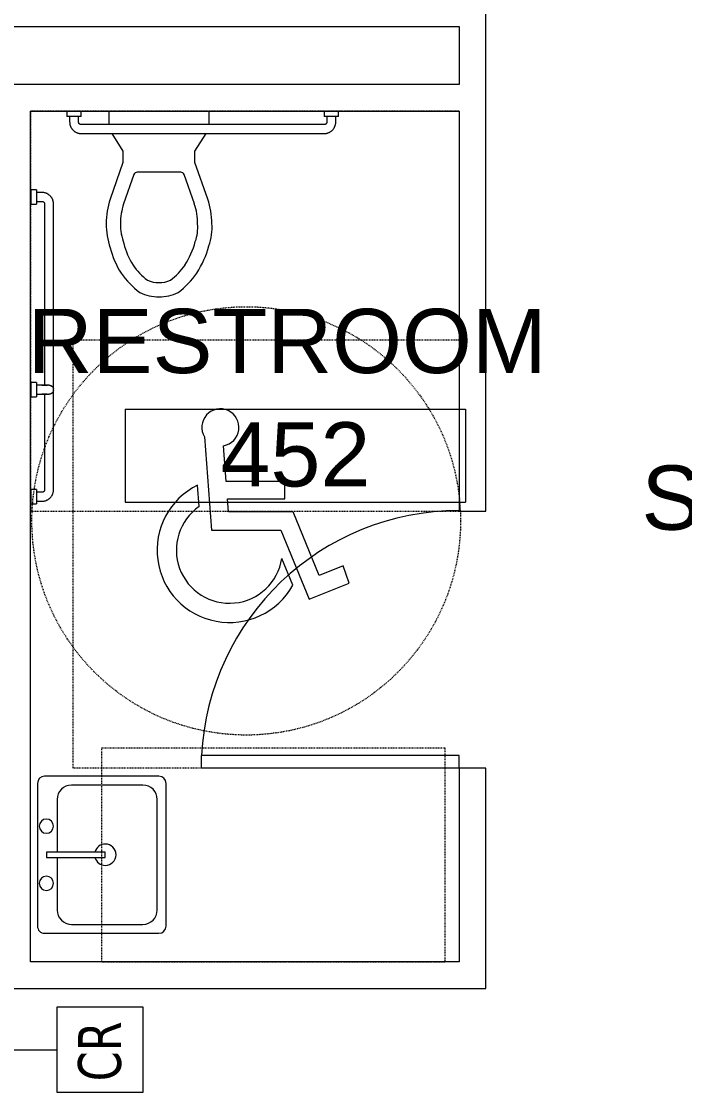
# Model space of a CAD drawing. Header units: inches. Extents: x 1 to 4333, y -575 to 1753.
# Drawn here: x 2817.7 to 2910.5, y 741.5 to 891.5 of the extents above; entities that cross this region are included whole.
import ezdxf

# ---------------------------------------------------------------- set-up
doc = ezdxf.new("R2010")
doc.units = ezdxf.units.IN
doc.header["$MEASUREMENT"] = 0
doc.linetypes.add('Hidden 1_8_', pattern=[0.1875, 0.125, -0.0625])
for name, color, linetype, lineweight in [('A-ANNO-NOTE', 131, 'Continuous', 20), ('A-AREA-IDEN', 2, 'Continuous', 20), ('A-DETL-HDLN', 90, 'Hidden 1_8_', 9), ('A-DETL-THIN', 151, 'Continuous', 9), ('A-DOOR', 31, 'Continuous', 13), ('I-WALL', 2, 'Continuous', 13), ('P-SANR-FIXT', 6, 'Continuous', 13), ('Q-SPCQ', 91, 'Continuous', 9)]:
    doc.layers.add(name, color=color, linetype=linetype, lineweight=lineweight)
doc.styles.add('Arial', font='arial.ttf', dxfattribs={"height": 9})
doc.styles.add('Tahoma_1', font='tahoma.ttf', dxfattribs={"width": 0.85, "height": 6})

# ---------------------------------------------------------------- blocks, each defined once
blk = doc.blocks.new('Toilet - Floor-Mounted_Tankless - 2D - ADA-988193-New Construction - Tel_Data_Elec Plan')
at = {"layer": 'P-SANR-FIXT'}
for p, q in [((-7, 0), (-7, -1.87)), ((7, -1.87), (7, 0)), ((-6.61, -3.12), (-5.04, -5.59)), ((5.04, -5.59), (6.6, -3.12)), ((-5.04, -5.59), (-5.04, -7.19)), ((5.04, -7.19), (5.04, -5.59)), ((-5.04, -7.19), (-6.84, -12.32)), ((6.84, -12.32), (5.04, -7.19)), ((-3.51, -8.86), (-4.95, -12.97)), ((3.04, -8.53), (-3.04, -8.53)), ((4.95, -12.97), (3.51, -8.86))]:
    blk.add_line(p, q, dxfattribs=at)
for centre, radius, start, end in [((-3.04, -9.03), 0.5, 90, 160.6685), ((3.04, -9.03), 0.5, 19.3315, 90), ((3.12, -15.72), 10.52, 161.1646, 180), ((3.12, -15.72), 8.52, 161.2198, 180), ((-3.12, -15.72), 8.52, 359.5484, 18.7802), ((-3.12, -15.72), 10.52, 360, 18.8354), ((3.12, -15.72), 10.52, 180, 198.8354), ((3.12, -15.72), 8.52, 180, 199.2848), ((-0.62, -16.24), 6.05, 340.5901, 4.3884), ((-0.62, -16.24), 8.05, 341.1646, 3.7754), ((5.91, -15.7), 13.2, 194.9626, 211.7838), ((5.91, -15.7), 11.2, 194.6127, 211.5272), ((-6.53, -15.16), 12.01, 327.8381, 345.0642), ((-6.53, -15.16), 14.01, 327.6462, 344.7553), ((3.98, -16.24), 9.29, 214.9406, 232.8736), ((-3.98, -16.24), 9.29, 307.1264, 325.121), ((3.98, -16.24), 11.29, 214.6359, 233.9389), ((0, -20.07), 3.93, 245.5591, 270), ((0, -20.07), 3.93, 270, 294.4409), ((-3.98, -16.24), 11.29, 306.0611, 325.3641), ((0, -20.07), 5.93, 243.2988, 270), ((0, -20.07), 5.93, 270, 296.7012)]:
    blk.add_arc(centre, radius, start, end, dxfattribs=at)
blk = doc.blocks.new('Sink-Single - 2D - wall hosted - Default-2875130-New Construction - Tel_Data_Elec Plan')
at = {"layer": 'P-SANR-FIXT'}
for p, q in [((2.06, 19.87), (2.06, 3.87)), ((2.06, 19.87), (2.06, 3.87)), ((23.06, 20.88), (3.06, 20.88)), ((23.06, 20.88), (3.06, 20.88)), ((20.81, 19.63), (5.31, 19.63)), ((24.06, 3.87), (24.06, 19.87)), ((24.06, 3.87), (24.06, 19.87)), ((3.31, 17.63), (3.31, 7.63)), ((22.81, 7.63), (22.81, 17.63)), ((13.43, 12.37), (12.68, 12.37)), ((12.68, 12.37), (12.68, 4.12)), ((13.43, 4.12), (13.43, 12.37)), ((5.31, 5.63), (12.68, 5.63)), ((13.43, 5.63), (20.81, 5.63)), ((12.68, 4.12), (13.43, 4.12)), ((3.06, 2.88), (23.06, 2.88)), ((3.06, 2.88), (23.06, 2.88))]:
    blk.add_line(p, q, dxfattribs=at)
for centre, radius, start, end in [((3.06, 19.87), 1, 90, 180), ((3.06, 19.87), 1, 90, 180), ((5.31, 17.63), 2, 90, 180), ((20.81, 17.63), 2, 0, 90), ((23.06, 19.87), 1, 360, 90), ((23.06, 19.87), 1, 360, 90), ((13.06, 12.37), 1.5, 360, 180), ((13.06, 12.37), 1.5, 180, 255.5225), ((13.06, 12.37), 1.5, 284.4775, 0), ((5.31, 7.63), 2, 180, 270), ((20.81, 7.63), 2, 270, 0), ((9.06, 4.12), 1, 0, 180), ((17.06, 4.12), 1, 360, 180), ((3.06, 3.87), 1, 180, 270), ((3.06, 3.87), 1, 180, 270), ((9.06, 4.12), 1, 180, 360), ((17.06, 4.12), 1, 180, 0), ((23.06, 3.87), 1, 270, 360), ((23.06, 3.87), 1, 270, 0)]:
    blk.add_arc(centre, radius, start, end, dxfattribs=at)
blk = doc.blocks.new('Single-Flush - 36_ x 96_-2393538-New Construction - Tel_Data_Elec Plan')
at = {"layer": 'A-DOOR', "color": 10, "lineweight": 20}
for p, q in [((16.25, -1.87), (16.25, -37.9)), ((18, -1.87), (16.25, -1.87)), ((18, -1.87), (18, -37.9)), ((18, -37.9), (16.25, -37.9))]:
    blk.add_line(p, q, dxfattribs=at)
at = {"layer": 'A-DOOR', "lineweight": 9}
blk.add_arc((18, -1.87), 36.07, 180, 267.2188, dxfattribs=at)
blk = doc.blocks.new('ADA - toilet_3-piece_grab_bars - 17_ Seat Height-2917487-New Construction - Tel_Data_Elec Plan')
at = {"layer": 'Q-SPCQ'}
for p, q in [((33.19, 56.5), (32.44, 56.5)), ((33.94, 56.87), (33.19, 56.87)), ((33.19, 54.87), (33.19, 56.87)), ((33.94, 56.87), (33.94, 54.87)), ((30.82, 54.87), (30.82, 14.87)), ((32.07, 41.49), (32.07, 54.87)), ((32.44, 55.25), (33.19, 55.25)), ((33.19, 54.87), (33.94, 54.87)), ((33.19, 41.5), (32.44, 41.5)), ((33.19, 41.5), (32.44, 41.5)), ((33.94, 41.87), (33.19, 41.87)), ((33.19, 39.87), (33.19, 41.87)), ((33.94, 41.87), (33.94, 39.87)), ((32.07, 14.87), (32.07, 40.26)), ((32.44, 40.25), (33.19, 40.25)), ((32.44, 40.25), (33.19, 40.25)), ((33.19, 39.87), (33.94, 39.87)), ((33.19, 14.5), (32.44, 14.5)), ((33.94, 14.87), (33.19, 14.87)), ((33.19, 12.87), (33.19, 14.87)), ((33.94, 14.87), (33.94, 12.87)), ((32.44, 13.25), (33.19, 13.25)), ((33.19, 12.87), (33.94, 12.87)), ((26.94, 5), (-7.06, 5)), ((-8.68, 3.37), (-8.68, 2.62)), ((-7.43, 2.62), (-7.43, 3.37)), ((-7.06, 3.75), (26.94, 3.75)), ((27.32, 3.37), (27.32, 2.62)), ((28.57, 2.62), (28.57, 3.37)), ((-9.06, 2.62), (-9.06, 1.87)), ((-9.06, 2.62), (-7.06, 2.62)), ((-7.06, 1.87), (-7.06, 2.62)), ((26.94, 2.62), (26.94, 1.87)), ((26.94, 2.62), (28.94, 2.62)), ((28.94, 1.87), (28.94, 2.62))]:
    blk.add_line(p, q, dxfattribs=at)
at = {"layer": 'Q-SPCQ', "flags": 128}
for points in [[(32.44, 56.5), (32.38, 56.5), (32.31, 56.49), (32.25, 56.49), (32.18, 56.48), (32.12, 56.47), (32.05, 56.45), (31.99, 56.44), (31.93, 56.42), (31.87, 56.4), (31.81, 56.37), (31.75, 56.35), (31.69, 56.32), (31.63, 56.29), (31.58, 56.25), (31.52, 56.22), (31.47, 56.18), (31.42, 56.14), (31.37, 56.1), (31.32, 56.05), (31.28, 56.01), (31.23, 55.96), (31.19, 55.91), (31.15, 55.86), (31.11, 55.81), (31.07, 55.75), (31.04, 55.7), (31.01, 55.64), (30.98, 55.58), (30.95, 55.52), (30.93, 55.46), (30.9, 55.4), (30.88, 55.34), (30.87, 55.28), (30.85, 55.22), (30.84, 55.15), (30.83, 55.09), (30.82, 55.02), (30.82, 54.96), (30.82, 54.89), (30.82, 54.87)], [(32.07, 54.87), (32.07, 54.89), (32.07, 54.9), (32.07, 54.92), (32.07, 54.93), (32.07, 54.95), (32.08, 54.96), (32.08, 54.98), (32.09, 54.99), (32.09, 55.01), (32.1, 55.02), (32.1, 55.03), (32.11, 55.05), (32.12, 55.06), (32.12, 55.07), (32.13, 55.09), (32.14, 55.1), (32.15, 55.11), (32.16, 55.12), (32.17, 55.13), (32.18, 55.14), (32.19, 55.15), (32.2, 55.16), (32.21, 55.17), (32.23, 55.18), (32.24, 55.19), (32.25, 55.2), (32.26, 55.21), (32.28, 55.21), (32.29, 55.22), (32.31, 55.22), (32.32, 55.23), (32.33, 55.23), (32.35, 55.24), (32.36, 55.24), (32.38, 55.24), (32.39, 55.25), (32.41, 55.25), (32.42, 55.25), (32.44, 55.25), (32.44, 55.25)], [(30.83, 41), (30.83, 41.02), (30.84, 41.05), (30.85, 41.07), (30.86, 41.1), (30.87, 41.12), (30.88, 41.14), (30.89, 41.16), (30.9, 41.19), (30.91, 41.21), (30.93, 41.23), (30.94, 41.25), (30.96, 41.27), (30.97, 41.29), (30.99, 41.31), (31.01, 41.32), (31.02, 41.34), (31.04, 41.36), (31.06, 41.37), (31.08, 41.39), (31.1, 41.4), (31.12, 41.41), (31.15, 41.43), (31.17, 41.44), (31.19, 41.45), (31.21, 41.46), (31.24, 41.47), (31.26, 41.47), (31.29, 41.48), (31.31, 41.49), (31.33, 41.49), (31.36, 41.49), (31.38, 41.5), (31.41, 41.5), (31.43, 41.5), (31.44, 41.5)], [(31.44, 40.25), (31.42, 40.25), (31.39, 40.25), (31.37, 40.25), (31.34, 40.26), (31.32, 40.26), (31.29, 40.27), (31.27, 40.27), (31.24, 40.28), (31.22, 40.29), (31.2, 40.3), (31.17, 40.31), (31.15, 40.32), (31.13, 40.33), (31.11, 40.35), (31.09, 40.36), (31.07, 40.37), (31.05, 40.39), (31.03, 40.41), (31.01, 40.42), (30.99, 40.44), (30.98, 40.46), (30.96, 40.48), (30.94, 40.5), (30.93, 40.52), (30.92, 40.54), (30.9, 40.56), (30.89, 40.58), (30.88, 40.6), (30.87, 40.63), (30.86, 40.65), (30.85, 40.67), (30.84, 40.7), (30.84, 40.72), (30.83, 40.74), (30.83, 40.77)], [(31.44, 41.5), (31.44, 41.5), (31.44, 41.5), (31.45, 41.5), (31.45, 41.5), (31.46, 41.5)], [(32.44, 41.5), (32.4, 41.5), (32.36, 41.5), (32.32, 41.5), (32.28, 41.5), (32.24, 41.5), (32.2, 41.5), (32.16, 41.5), (32.13, 41.5), (32.09, 41.5), (32.05, 41.5), (32.02, 41.5), (31.98, 41.5), (31.94, 41.5), (31.91, 41.5), (31.88, 41.5), (31.84, 41.5), (31.81, 41.5), (31.78, 41.5), (31.75, 41.5), (31.72, 41.5), (31.7, 41.5), (31.67, 41.5), (31.65, 41.5), (31.62, 41.5), (31.6, 41.5), (31.58, 41.5), (31.56, 41.5), (31.54, 41.5), (31.52, 41.5), (31.51, 41.5), (31.5, 41.5), (31.48, 41.5), (31.47, 41.5), (31.46, 41.5), (31.46, 41.5), (31.45, 41.5), (31.45, 41.5), (31.44, 41.5), (31.44, 41.5)], [(31.69, 41.5), (31.72, 41.5), (31.74, 41.5), (31.77, 41.5), (31.8, 41.5), (31.84, 41.5), (31.87, 41.5), (31.9, 41.5), (31.93, 41.5), (31.97, 41.5), (32.01, 41.5), (32.04, 41.5), (32.08, 41.5), (32.12, 41.5), (32.15, 41.5), (32.19, 41.5), (32.23, 41.5), (32.27, 41.5), (32.31, 41.5), (32.35, 41.5), (32.39, 41.5), (32.43, 41.5), (32.44, 41.5)], [(31.46, 40.25), (31.46, 40.25), (31.45, 40.25), (31.45, 40.25), (31.44, 40.25), (31.44, 40.25)], [(31.44, 40.25), (31.44, 40.25), (31.44, 40.25), (31.45, 40.25), (31.45, 40.25), (31.46, 40.25), (31.47, 40.25), (31.48, 40.25), (31.49, 40.25), (31.51, 40.25), (31.52, 40.25), (31.54, 40.25), (31.55, 40.25), (31.57, 40.25), (31.59, 40.25), (31.62, 40.25), (31.64, 40.25), (31.66, 40.25), (31.69, 40.25), (31.72, 40.25), (31.74, 40.25), (31.77, 40.25), (31.8, 40.25), (31.84, 40.25), (31.87, 40.25), (31.9, 40.25), (31.93, 40.25), (31.97, 40.25), (32.01, 40.25), (32.04, 40.25), (32.08, 40.25), (32.12, 40.25), (32.15, 40.25), (32.19, 40.25), (32.23, 40.25), (32.27, 40.25), (32.31, 40.25), (32.35, 40.25), (32.39, 40.25), (32.43, 40.25), (32.44, 40.25)], [(32.44, 40.25), (32.4, 40.25), (32.36, 40.25), (32.32, 40.25), (32.28, 40.25), (32.24, 40.25), (32.2, 40.25), (32.16, 40.25), (32.13, 40.25), (32.09, 40.25), (32.05, 40.25), (32.02, 40.25), (31.98, 40.25), (31.94, 40.25), (31.91, 40.25), (31.88, 40.25), (31.84, 40.25), (31.81, 40.25), (31.78, 40.25), (31.75, 40.25), (31.72, 40.25), (31.7, 40.25), (31.67, 40.25)], [(30.82, 14.87), (30.82, 14.81), (30.82, 14.75), (30.83, 14.68), (30.84, 14.62), (30.85, 14.55), (30.86, 14.49), (30.88, 14.43), (30.9, 14.36), (30.92, 14.3), (30.94, 14.24), (30.97, 14.18), (31, 14.12), (31.03, 14.07), (31.06, 14.01), (31.1, 13.96), (31.14, 13.9), (31.18, 13.85), (31.22, 13.8), (31.26, 13.76), (31.31, 13.71), (31.36, 13.66), (31.41, 13.62), (31.46, 13.58), (31.51, 13.54), (31.56, 13.51), (31.62, 13.47), (31.68, 13.44), (31.73, 13.41), (31.79, 13.39), (31.85, 13.36), (31.91, 13.34), (31.98, 13.32), (32.04, 13.3), (32.1, 13.29), (32.16, 13.27), (32.23, 13.26), (32.29, 13.26), (32.36, 13.25), (32.42, 13.25), (32.44, 13.25)], [(32.44, 14.5), (32.43, 14.5), (32.41, 14.5), (32.4, 14.5), (32.38, 14.5), (32.37, 14.51), (32.35, 14.51), (32.34, 14.51), (32.32, 14.52), (32.31, 14.52), (32.3, 14.53), (32.28, 14.54), (32.27, 14.54), (32.25, 14.55), (32.24, 14.56), (32.23, 14.57), (32.22, 14.57), (32.21, 14.58), (32.19, 14.59), (32.18, 14.6), (32.17, 14.61), (32.16, 14.62), (32.15, 14.64), (32.14, 14.65), (32.13, 14.66), (32.13, 14.67), (32.12, 14.69), (32.11, 14.7), (32.1, 14.71), (32.1, 14.73), (32.09, 14.74), (32.09, 14.75), (32.08, 14.77), (32.08, 14.78), (32.07, 14.8), (32.07, 14.81), (32.07, 14.83), (32.07, 14.84), (32.07, 14.86), (32.07, 14.87), (32.07, 14.87)], [(-7.06, 5), (-7.12, 5), (-7.19, 4.99), (-7.25, 4.99), (-7.32, 4.98), (-7.38, 4.97), (-7.45, 4.95), (-7.51, 4.94), (-7.57, 4.92), (-7.63, 4.9), (-7.69, 4.87), (-7.75, 4.85), (-7.81, 4.82), (-7.87, 4.79), (-7.92, 4.75), (-7.98, 4.72), (-8.03, 4.68), (-8.08, 4.64), (-8.13, 4.6), (-8.18, 4.55), (-8.22, 4.51), (-8.27, 4.46), (-8.31, 4.41), (-8.35, 4.36), (-8.39, 4.31), (-8.43, 4.25), (-8.46, 4.2), (-8.49, 4.14), (-8.52, 4.08), (-8.55, 4.02), (-8.57, 3.96), (-8.6, 3.9), (-8.62, 3.84), (-8.63, 3.78), (-8.65, 3.72), (-8.66, 3.65), (-8.67, 3.59), (-8.68, 3.52), (-8.68, 3.46), (-8.68, 3.39), (-8.68, 3.37)], [(28.57, 3.37), (28.56, 3.44), (28.56, 3.5), (28.55, 3.57), (28.55, 3.63), (28.53, 3.7), (28.52, 3.76), (28.5, 3.82), (28.48, 3.89), (28.46, 3.95), (28.44, 4.01), (28.41, 4.07), (28.38, 4.13), (28.35, 4.18), (28.32, 4.24), (28.28, 4.29), (28.24, 4.35), (28.2, 4.4), (28.16, 4.45), (28.12, 4.49), (28.07, 4.54), (28.03, 4.59), (27.98, 4.63), (27.93, 4.67), (27.87, 4.71), (27.82, 4.74), (27.76, 4.78), (27.71, 4.81), (27.65, 4.84), (27.59, 4.86), (27.53, 4.89), (27.47, 4.91), (27.41, 4.93), (27.34, 4.95), (27.28, 4.96), (27.22, 4.98), (27.15, 4.99), (27.09, 4.99), (27.02, 5), (26.96, 5), (26.94, 5)], [(-7.43, 3.37), (-7.43, 3.39), (-7.43, 3.4), (-7.43, 3.42), (-7.43, 3.43), (-7.43, 3.45), (-7.42, 3.46), (-7.42, 3.48), (-7.41, 3.49), (-7.41, 3.51), (-7.4, 3.52), (-7.4, 3.53), (-7.39, 3.55), (-7.38, 3.56), (-7.38, 3.57), (-7.37, 3.59), (-7.36, 3.6), (-7.35, 3.61), (-7.34, 3.62), (-7.33, 3.63), (-7.32, 3.64), (-7.31, 3.65), (-7.3, 3.66), (-7.29, 3.67), (-7.27, 3.68), (-7.26, 3.69), (-7.25, 3.7), (-7.24, 3.71), (-7.22, 3.71), (-7.21, 3.72), (-7.19, 3.72), (-7.18, 3.73), (-7.17, 3.73), (-7.15, 3.74), (-7.14, 3.74), (-7.12, 3.74), (-7.11, 3.75), (-7.09, 3.75), (-7.08, 3.75), (-7.06, 3.75), (-7.06, 3.75)], [(26.94, 3.75), (26.96, 3.75), (26.97, 3.75), (26.99, 3.75), (27, 3.75), (27.02, 3.74), (27.03, 3.74), (27.04, 3.74), (27.06, 3.73), (27.07, 3.73), (27.09, 3.72), (27.1, 3.71), (27.11, 3.71), (27.13, 3.7), (27.14, 3.69), (27.15, 3.68), (27.17, 3.68), (27.18, 3.67), (27.19, 3.66), (27.2, 3.65), (27.21, 3.64), (27.22, 3.63), (27.23, 3.61), (27.24, 3.6), (27.25, 3.59), (27.26, 3.58), (27.26, 3.56), (27.27, 3.55), (27.28, 3.54), (27.28, 3.52), (27.29, 3.51), (27.3, 3.5), (27.3, 3.48), (27.3, 3.47), (27.31, 3.45), (27.31, 3.44), (27.31, 3.42), (27.31, 3.41), (27.32, 3.39), (27.32, 3.38), (27.32, 3.37)]]:
    blk.add_lwpolyline(points, dxfattribs=at)
blk = doc.blocks.new('FORM Room Tag - Name _ Number-2260771-New Construction - Tel_Data_Elec Plan')
at = {"layer": 'A-AREA-IDEN'}
for p, q in [((-0.2444, -0.0231), (-0.2444, -0.1589)), ((-0.2444, -0.0231), (0.2515, -0.0231)), ((0.2515, -0.0231), (0.2515, -0.1589)), ((-0.2444, -0.1589), (0.2515, -0.1589))]:
    blk.add_line(p, q, dxfattribs=at)

msp = doc.modelspace()

# ---------------------------------------------------------------- linework, layer by layer
at = {"layer": 'A-ANNO-NOTE'}
for p, q in [((2822.65, 753.5), (2834.65, 753.5)), ((2822.65, 741.5), (2822.65, 753.5)), ((2834.65, 753.5), (2834.65, 741.5)), ((2813.66, 747.5), (2822.65, 747.5)), ((2834.65, 741.5), (2822.65, 741.5))]:
    msp.add_line(p, q, dxfattribs=at)
at = {"layer": 'A-DETL-HDLN'}
for p, q in [((2878.91, 878.94), (2818.91, 878.94)), ((2818.91, 878.94), (2818.91, 822.94)), ((2878.91, 878.94), (2878.91, 822.94)), ((2824.91, 786.94), (2824.91, 846.94)), ((2824.91, 846.94), (2878.91, 846.94)), ((2818.91, 822.94), (2878.91, 822.94)), ((2828.92, 759.78), (2828.92, 789.78)), ((2828.92, 789.78), (2876.92, 789.78)), ((2876.92, 789.78), (2876.92, 759.78)), ((2878.91, 786.94), (2824.91, 786.94)), ((2876.92, 759.78), (2828.92, 759.78))]:
    msp.add_line(p, q, dxfattribs=at)
msp.add_circle((2849.12, 821.57), 30, dxfattribs=at)
at = {"layer": 'A-DETL-THIN'}
for p, q in [((2843.27, 833.33), (2844.26, 820.25)), ((2846.31, 827.1), (2845.93, 832.09)), ((2854.54, 827.1), (2846.31, 827.1)), ((2854.54, 824.67), (2854.54, 827.1)), ((2842.54, 823.58), (2842.31, 826.56)), ((2846.64, 822.82), (2846.5, 824.67)), ((2846.5, 824.67), (2854.54, 824.67)), ((2855.71, 822.82), (2846.64, 822.82)), ((2859.32, 813.93), (2855.71, 822.82)), ((2844.26, 820.25), (2853.98, 820.25)), ((2853.98, 820.25), (2857.91, 810.6)), ((2855.63, 812.56), (2854.1, 816.3)), ((2862.68, 815.27), (2859.32, 813.93)), ((2863.52, 812.84), (2862.68, 815.27)), ((2857.91, 810.6), (2863.52, 812.84))]:
    msp.add_line(p, q, dxfattribs=at)
for centre, radius, start, end in [((2845.5, 834.66), 2.6, 279.5296, 210.6777), ((2846.77, 817.47), 10.13, 116.094, 331.0081), ((2846.77, 817.47), 7.43, 124.6842, 350.9794)]:
    msp.add_arc(centre, radius, start, end, dxfattribs=at)
at = {"layer": 'I-WALL', "color": 10, "lineweight": 20}
for p, q in [((2882.66, 822.94), (2882.66, 925.62)), ((2813.66, 890.82), (2878.91, 890.82)), ((2878.91, 890.82), (2878.91, 882.69)), ((2878.91, 882.69), (2813.66, 882.69)), ((2818.91, 878.94), (2878.91, 878.94)), ((2818.91, 759.82), (2818.91, 878.94)), ((2878.91, 878.94), (2878.91, 822.94)), ((2878.91, 822.94), (2882.66, 822.94)), ((2878.91, 786.94), (2878.91, 759.82)), ((2882.66, 786.94), (2878.91, 786.94)), ((2882.66, 756.07), (2882.66, 786.94)), ((2878.91, 759.82), (2818.91, 759.82)), ((2813.66, 756.07), (2882.66, 756.07))]:
    msp.add_line(p, q, dxfattribs=at)

# ---------------------------------------------------------------- block references
at = {"layer": 'A-AREA-IDEN', "xscale": 95.99999999999994, "yscale": 95.99999999999994, "zscale": 95.99999999999994}
msp.add_blockref('FORM Room Tag - Name _ Number-2260771-New Construction - Tel_Data_Elec Plan', (2855.66, 839.44), dxfattribs=at)
at = {"layer": 'A-DOOR', "rotation": 269.9999999999999}
msp.add_blockref('Single-Flush - 36_ x 96_-2393538-New Construction - Tel_Data_Elec Plan', (2880.78, 804.94), dxfattribs=at)
at = {"layer": 'P-SANR-FIXT'}
for name, p, rotation in [('ADA - toilet_3-piece_grab_bars - 17_ Seat Height-2917487-New Construction - Tel_Data_Elec Plan', (2852.97, 880.82), 180), ('Sink-Single - 2D - wall hosted - Default-2875130-New Construction - Tel_Data_Elec Plan', (2817.03, 787.87), 269.9999999999999)]:
    msp.add_blockref(name, p, dxfattribs=dict(at, rotation=rotation))
msp.add_blockref('Toilet - Floor-Mounted_Tankless - 2D - ADA-988193-New Construction - Tel_Data_Elec Plan', (2836.91, 878.94), dxfattribs=at)

# ---------------------------------------------------------------- texts
at = {"layer": 'A-ANNO-NOTE', "lineweight": 9, "insert": (2825.58, 743.08), "char_height": 6, "width": 10.0444, "attachment_point": 1, "rotation": 90, "style": 'Tahoma_1'}
msp.add_mtext('CR', dxfattribs=at)
at = {"layer": 'A-AREA-IDEN', "lineweight": 9, "char_height": 9, "attachment_point": 1, "style": 'Arial'}
for s, insert, width in [('RESTROOM', (2818.54, 851.27), 89.688), ('452', (2845.52, 835.39), 25.452), ('STORAGE', (2904.43, 829.33), 75.75)]:
    msp.add_mtext(s, dxfattribs=dict(at, insert=insert, width=width))

doc.saveas('drawing.dxf')
